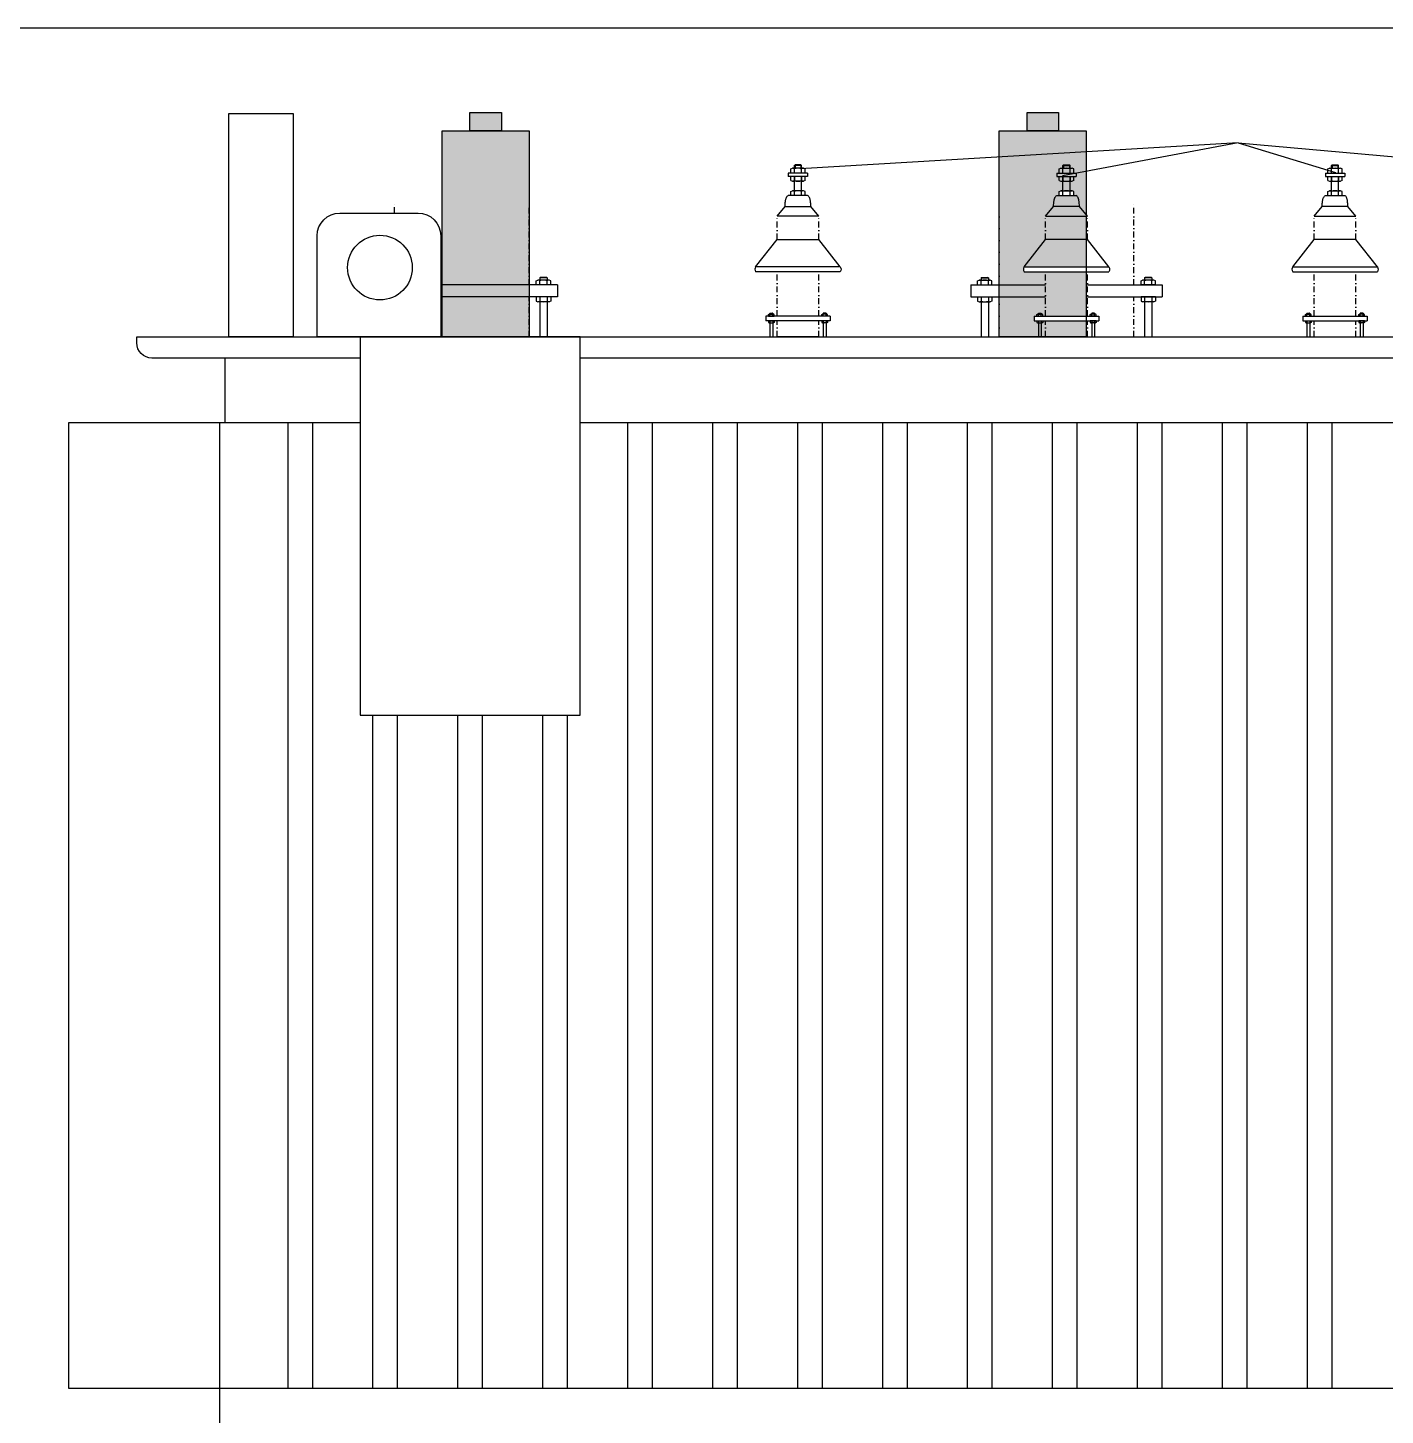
# Model space of a CAD drawing. Header units: inches. Extents: x -246336 to 136055, y -106871 to 69513.
# Drawn here: x -211620 to -210464, y -18858 to -17677 of the extents above; entities that cross this region are included whole.
import ezdxf

# ---------------------------------------------------------------- set-up
doc = ezdxf.new("R2010")
doc.units = ezdxf.units.IN
doc.header["$MEASUREMENT"] = 0
doc.linetypes.add('DASHDOTX2', pattern=[2, 1, -0.5, 0, -0.5])
doc.layers.add('XA-TT1', color=7, linetype='Continuous')

msp = doc.modelspace()

# ---------------------------------------------------------------- hatches: boundary and pattern name
h = msp.add_hatch(color=256)
h.paths.add_polyline_path([(-211193.232, -17764.869), (-211267.214, -17764.869), (-211267.214, -17895.93), (-211193.232, -17895.93)])
h.paths.add_polyline_path([(-211216.689, -17749.131), (-211243.532, -17749.131), (-211243.532, -17764.869), (-211216.689, -17764.869)])
h.paths.add_polyline_path([(-211193.232, -17895.93), (-211267.214, -17895.93), (-211267.214, -17906.226), (-211193.232, -17906.226)])
h.paths.add_polyline_path([(-211193.232, -17906.226), (-211267.214, -17906.226), (-211267.214, -17940.1), (-211193.232, -17940.1)])
h.paths.add_polyline_path([(-210742.424, -17749.131), (-210769.267, -17749.131), (-210769.267, -17764.869), (-210742.424, -17764.869)])
h.paths.add_polyline_path([(-210718.98, -17764.869), (-210792.962, -17764.869), (-210792.962, -17787.155), (-210718.98, -17782.727)])
h.paths.add_polyline_path([(-210743.887, -17800.738), (-210741.851, -17800.738), (-210741.851, -17797.281), (-210740.435, -17796.679, -0.02816861), (-210740.179, -17796.679), (-210738.762, -17796.679), (-210738.762, -17794.438), (-210738.169, -17793.844), (-210733.176, -17793.844), (-210732.582, -17794.438), (-210732.585, -17794.438), (-210732.585, -17796.679), (-210731.166, -17796.679, -0.02816861), (-210730.91, -17796.679), (-210729.493, -17797.281), (-210729.493, -17800.738), (-210727.457, -17800.738), (-210727.457, -17801.066), (-210718.98, -17799.462), (-210718.98, -17782.727), (-210792.962, -17787.155), (-210792.962, -17895.93), (-210753.44, -17895.93), (-210753.44, -17884.699), (-210771.708, -17884.699, -0.31358049), (-210771.708, -17880.58), (-210753.44, -17857.218), (-210753.44, -17837.447), (-210746.7, -17829.097), (-210746.602, -17827.847), (-210746.512, -17826.778), (-210746.425, -17825.869), (-210746.34, -17825.096), (-210746.254, -17824.436), (-210746.164, -17823.866), (-210746.067, -17823.363), (-210745.961, -17822.903), (-210745.842, -17822.469), (-210745.701, -17822.054), (-210745.53, -17821.658), (-210745.319, -17821.281), (-210745.059, -17820.921), (-210744.739, -17820.578), (-210744.352, -17820.25), (-210743.887, -17819.937), (-210741.851, -17819.937), (-210741.851, -17816.479), (-210740.435, -17815.878, -0.0281686), (-210740.179, -17815.878), (-210738.762, -17815.878), (-210738.762, -17807.812), (-210740.179, -17807.812, -0.02816861), (-210740.435, -17807.812), (-210741.851, -17807.211), (-210741.851, -17803.754), (-210743.887, -17803.754)])
h.paths.add_polyline_path([(-210718.98, -17799.462), (-210727.457, -17801.066), (-210727.457, -17803.754), (-210729.493, -17803.754), (-210729.493, -17807.211), (-210730.91, -17807.812, -0.02816861), (-210731.166, -17807.812), (-210732.585, -17807.812), (-210732.585, -17815.878), (-210731.166, -17815.878, -0.0281686), (-210730.91, -17815.878), (-210729.493, -17816.479), (-210729.493, -17819.937), (-210727.457, -17819.937), (-210726.993, -17820.25), (-210726.605, -17820.578), (-210726.286, -17820.921), (-210726.025, -17821.281), (-210725.814, -17821.658), (-210725.643, -17822.054), (-210725.503, -17822.469), (-210725.384, -17822.903), (-210725.278, -17823.363), (-210725.181, -17823.866), (-210725.091, -17824.436), (-210725.004, -17825.096), (-210724.919, -17825.869), (-210724.833, -17826.778), (-210724.742, -17827.847), (-210724.644, -17829.097), (-210718.98, -17836.115)], flags=17)
h.paths.add_polyline_path([(-210725.091, -17824.436), (-210725.181, -17823.866), (-210725.278, -17823.363), (-210725.384, -17822.903), (-210725.503, -17822.469), (-210725.643, -17822.054), (-210725.814, -17821.658), (-210726.025, -17821.281), (-210726.286, -17820.921), (-210726.605, -17820.578), (-210726.993, -17820.25), (-210727.457, -17819.937), (-210743.887, -17819.937), (-210744.352, -17820.25), (-210744.739, -17820.578), (-210745.059, -17820.921), (-210745.319, -17821.281), (-210745.53, -17821.658), (-210745.701, -17822.054), (-210745.842, -17822.469), (-210745.961, -17822.903), (-210746.067, -17823.363), (-210746.164, -17823.866), (-210746.254, -17824.436), (-210746.34, -17825.096), (-210746.425, -17825.869), (-210746.512, -17826.778), (-210746.602, -17827.847), (-210746.7, -17829.097), (-210724.644, -17829.097), (-210724.742, -17827.847), (-210724.833, -17826.778), (-210724.919, -17825.869), (-210725.004, -17825.096)], flags=17)
h.paths.add_polyline_path([(-210732.585, -17807.812), (-210735.672, -17807.812, -0.00008102), (-210735.675, -17807.812), (-210738.762, -17807.812), (-210738.762, -17815.878), (-210735.675, -17815.878, -0.00008102), (-210735.672, -17815.878), (-210732.585, -17815.878)], flags=17)
h.paths.add_polyline_path([(-210738.762, -17803.754), (-210741.851, -17803.754), (-210741.851, -17807.211), (-210740.435, -17807.812), (-210740.179, -17807.812, 0.17433797), (-210738.762, -17807.211)], flags=17)
h.paths.add_polyline_path([(-210732.585, -17803.754), (-210738.762, -17803.754), (-210738.762, -17807.211, 0.09640558), (-210735.675, -17807.812), (-210735.672, -17807.812, 0.09640558), (-210732.585, -17807.211)], flags=17)
h.paths.add_polyline_path([(-210729.493, -17803.754), (-210732.585, -17803.754), (-210732.585, -17807.209, 0.17475024), (-210731.166, -17807.812), (-210730.91, -17807.812), (-210729.493, -17807.211)], flags=17)
h.paths.add_polyline_path([(-210727.457, -17800.738), (-210743.887, -17800.738), (-210743.887, -17803.754), (-210727.457, -17803.754)], flags=17)
h.paths.add_polyline_path([(-210738.762, -17797.281, 0.17433797), (-210740.179, -17796.679), (-210740.435, -17796.679), (-210741.851, -17797.281), (-210741.851, -17800.738), (-210738.762, -17800.738)], flags=17)
h.paths.add_polyline_path([(-210732.585, -17797.281, 0.09640558), (-210735.672, -17796.679), (-210735.675, -17796.679, 0.09640558), (-210738.762, -17797.281), (-210738.762, -17800.738), (-210732.585, -17800.738)], flags=17)
h.paths.add_polyline_path([(-210729.493, -17797.281), (-210730.91, -17796.679), (-210731.166, -17796.679, 0.17475024), (-210732.585, -17797.283), (-210732.585, -17800.738), (-210729.493, -17800.738)], flags=17)
h.paths.add_polyline_path([(-210733.176, -17794.438), (-210738.169, -17794.438), (-210738.169, -17796.679), (-210735.675, -17796.679, -0.00008102), (-210735.672, -17796.679), (-210733.176, -17796.679)], flags=16)
h.paths.add_polyline_path([(-210718.98, -17837.447), (-210753.44, -17837.447), (-210753.44, -17857.218), (-210718.98, -17857.218)], flags=17)
h.paths.add_polyline_path([(-210724.644, -17829.097), (-210746.7, -17829.097), (-210753.44, -17837.447), (-210718.98, -17837.447), (-210718.98, -17836.115)], flags=17)
h.paths.add_polyline_path([(-210718.98, -17857.218), (-210753.44, -17857.218), (-210771.708, -17880.58), (-210718.98, -17880.58)], flags=17)
h.paths.add_polyline_path([(-210718.98, -17884.699), (-210753.44, -17884.699), (-210753.44, -17922.432), (-210718.98, -17922.432)])
h.paths.add_polyline_path([(-210753.44, -17895.93), (-210792.962, -17895.93), (-210792.962, -17906.226), (-210753.44, -17906.226)])
h.paths.add_polyline_path([(-210753.44, -17906.226), (-210792.962, -17906.226), (-210792.962, -17940.1), (-210759.602, -17940.1), (-210759.602, -17928.174), (-210760.168, -17928.174, -0.02816861), (-210760.271, -17928.174), (-210760.837, -17927.933), (-210760.837, -17926.55), (-210763.128, -17926.55), (-210763.128, -17922.432), (-210760.837, -17922.432), (-210760.837, -17921.049), (-210760.271, -17920.808, -0.0281686), (-210760.168, -17920.808), (-210759.602, -17920.808), (-210759.602, -17919.898), (-210757.13, -17919.898), (-210757.13, -17920.808), (-210756.563, -17920.808, -0.0281686), (-210756.461, -17920.808), (-210755.894, -17921.049), (-210755.894, -17922.432), (-210753.44, -17922.432)])
h.paths.add_polyline_path([(-210718.98, -17926.55), (-210753.44, -17926.55), (-210753.44, -17940.1), (-210718.98, -17940.1)])
h.paths.add_polyline_path([(-210753.44, -17926.55), (-210755.894, -17926.55), (-210755.894, -17927.933), (-210756.461, -17928.174, -0.02816861), (-210756.563, -17928.174), (-210757.13, -17928.174), (-210757.13, -17940.1), (-210753.44, -17940.1)], flags=17)
h.paths.add_polyline_path([(-210757.13, -17928.174), (-210758.366, -17928.174, -0.00008106), (-210758.367, -17928.174), (-210759.602, -17928.174), (-210759.602, -17940.1), (-210757.13, -17940.1)])
h.paths.add_polyline_path([(-210757.131, -17926.55), (-210759.602, -17926.55), (-210759.602, -17927.933, 0.09640557), (-210758.367, -17928.174), (-210758.366, -17928.174, 0.09640556), (-210757.131, -17927.933)], flags=17)
h.paths.add_polyline_path([(-210759.602, -17926.55), (-210760.837, -17926.55), (-210760.837, -17927.933), (-210760.271, -17928.174), (-210760.168, -17928.174, 0.17433797), (-210759.602, -17927.933)], flags=17)
h.paths.add_polyline_path([(-210759.602, -17927.933, -0.17433797), (-210760.168, -17928.174), (-210758.367, -17928.174, -0.09640556)], flags=17)
h.paths.add_polyline_path([(-210755.894, -17926.55), (-210757.131, -17926.55), (-210757.131, -17927.932, 0.17475024), (-210756.563, -17928.174), (-210756.461, -17928.174), (-210755.894, -17927.933)], flags=17)
h.paths.add_polyline_path([(-210757.131, -17921.049, 0.09640556), (-210758.366, -17920.808), (-210758.367, -17920.808, 0.09640556), (-210759.602, -17921.049), (-210759.602, -17922.432), (-210757.131, -17922.432)], flags=17)
h.paths.add_polyline_path([(-210759.602, -17921.049, 0.17433797), (-210760.168, -17920.808), (-210760.271, -17920.808), (-210760.837, -17921.049), (-210760.837, -17922.432), (-210759.602, -17922.432)], flags=17)
h.paths.add_polyline_path([(-210758.367, -17920.808), (-210760.168, -17920.808, -0.17433797), (-210759.602, -17921.049, -0.09640556)], flags=17)
h.paths.add_polyline_path([(-210755.894, -17921.049), (-210756.461, -17920.808), (-210756.563, -17920.808, 0.17475024), (-210757.131, -17921.05), (-210757.131, -17922.432), (-210755.894, -17922.432)], flags=17)
h.paths.add_polyline_path([(-210756.563, -17920.808), (-210758.366, -17920.808, -0.09646695), (-210757.13, -17921.049, -0.17446333)], flags=17)
h.paths.add_polyline_path([(-210757.13, -17920.045), (-210759.602, -17920.045), (-210759.602, -17920.808), (-210758.367, -17920.808, -0.00008106), (-210758.366, -17920.808), (-210757.13, -17920.808)], flags=17)

# ---------------------------------------------------------------- linework, layer by layer
at = {"color": 3}
msp.add_line((-211933.257, -17677.129), (-210163.533, -17677.129), dxfattribs=at)
for p, q in [((-210956.058, -17800.738), (-210972.488, -17800.738)), ((-210972.488, -17800.738), (-210972.488, -17803.754)), ((-210956.058, -17803.754), (-210972.488, -17803.754)), ((-210970.452, -17797.281), (-210969.036, -17796.679)), ((-210970.452, -17800.738), (-210970.452, -17797.281)), ((-210970.452, -17807.211), (-210970.452, -17803.754)), ((-210959.511, -17796.679), (-210969.036, -17796.679)), ((-210967.363, -17794.438), (-210966.77, -17793.844)), ((-210961.183, -17794.438), (-210967.361, -17794.438)), ((-210967.361, -17796.679), (-210967.361, -17794.438)), ((-210967.361, -17800.738), (-210967.361, -17797.281)), ((-210967.361, -17800.738), (-210967.361, -17797.281)), ((-210967.361, -17803.754), (-210967.361, -17807.211)), ((-210967.361, -17807.211), (-210967.361, -17803.754)), ((-210961.777, -17793.844), (-210966.77, -17793.844)), ((-210966.77, -17793.844), (-210966.77, -17796.679)), ((-210961.183, -17794.438), (-210961.777, -17793.844)), ((-210961.777, -17793.844), (-210961.777, -17796.679)), ((-210961.183, -17796.679), (-210961.183, -17794.438)), ((-210961.183, -17800.738), (-210961.183, -17797.281)), ((-210961.183, -17800.738), (-210961.183, -17797.281)), ((-210961.183, -17803.754), (-210961.183, -17807.211)), ((-210961.183, -17807.211), (-210961.183, -17803.754)), ((-210958.094, -17797.281), (-210959.511, -17796.679)), ((-210958.094, -17800.738), (-210958.094, -17797.281)), ((-210958.094, -17807.211), (-210958.094, -17803.754)), ((-210956.058, -17800.738), (-210956.058, -17803.754)), ((-210743.887, -17800.738), (-210727.457, -17800.738)), ((-210743.887, -17800.738), (-210743.887, -17803.754)), ((-210743.887, -17803.754), (-210727.457, -17803.754)), ((-210741.851, -17797.281), (-210740.435, -17796.679)), ((-210741.851, -17800.738), (-210741.851, -17797.281)), ((-210741.851, -17807.211), (-210741.851, -17803.754)), ((-210740.435, -17796.679), (-210730.91, -17796.679)), ((-210738.762, -17794.438), (-210738.169, -17793.844)), ((-210738.762, -17794.438), (-210732.585, -17794.438)), ((-210738.762, -17796.679), (-210738.762, -17794.438)), ((-210738.762, -17800.738), (-210738.762, -17797.281)), ((-210738.762, -17800.738), (-210738.762, -17797.281)), ((-210738.762, -17803.754), (-210738.762, -17807.211)), ((-210738.762, -17807.211), (-210738.762, -17803.754)), ((-210738.169, -17793.844), (-210733.176, -17793.844)), ((-210738.169, -17793.844), (-210738.169, -17796.679)), ((-210732.582, -17794.438), (-210733.176, -17793.844)), ((-210733.176, -17793.844), (-210733.176, -17796.679)), ((-210732.585, -17796.679), (-210732.585, -17794.438)), ((-210732.585, -17800.738), (-210732.585, -17797.281)), ((-210732.585, -17800.738), (-210732.585, -17797.281)), ((-210732.585, -17803.754), (-210732.585, -17807.211)), ((-210732.585, -17807.211), (-210732.585, -17803.754)), ((-210729.493, -17797.281), (-210730.91, -17796.679)), ((-210729.493, -17800.738), (-210729.493, -17797.281)), ((-210729.493, -17807.211), (-210729.493, -17803.754)), ((-210727.457, -17800.738), (-210727.457, -17803.754)), ((-210515.286, -17800.738), (-210515.286, -17803.754)), ((-210515.286, -17800.738), (-210498.857, -17800.738)), ((-210515.286, -17803.754), (-210498.857, -17803.754)), ((-210513.25, -17797.281), (-210511.834, -17796.679)), ((-210513.25, -17800.738), (-210513.25, -17797.281)), ((-210513.25, -17807.211), (-210513.25, -17803.754)), ((-210511.834, -17796.679), (-210502.309, -17796.679)), ((-210510.162, -17794.438), (-210509.568, -17793.844)), ((-210510.162, -17794.438), (-210503.984, -17794.438)), ((-210510.162, -17796.679), (-210510.162, -17794.438)), ((-210510.162, -17800.738), (-210510.162, -17797.281)), ((-210510.162, -17800.738), (-210510.162, -17797.281)), ((-210510.162, -17807.211), (-210510.162, -17803.754)), ((-210510.162, -17803.754), (-210510.162, -17807.211)), ((-210509.568, -17793.844), (-210509.568, -17796.679)), ((-210509.568, -17793.844), (-210504.575, -17793.844)), ((-210503.981, -17794.438), (-210504.575, -17793.844)), ((-210504.575, -17793.844), (-210504.575, -17796.679)), ((-210503.984, -17796.679), (-210503.984, -17794.438)), ((-210503.984, -17800.738), (-210503.984, -17797.281)), ((-210503.984, -17800.738), (-210503.984, -17797.281)), ((-210503.984, -17807.211), (-210503.984, -17803.754)), ((-210503.984, -17803.754), (-210503.984, -17807.211)), ((-210500.893, -17797.281), (-210502.309, -17796.679)), ((-210500.893, -17800.738), (-210500.893, -17797.281)), ((-210500.893, -17807.211), (-210500.893, -17803.754)), ((-210498.857, -17800.738), (-210498.857, -17803.754)), ((-210970.452, -17807.211), (-210969.036, -17807.812)), ((-210970.452, -17816.479), (-210969.036, -17815.878)), ((-210970.452, -17819.937), (-210970.452, -17816.479)), ((-210959.511, -17807.812), (-210969.036, -17807.812)), ((-210959.511, -17815.878), (-210969.036, -17815.878)), ((-210967.361, -17815.878), (-210967.361, -17807.812)), ((-210967.361, -17819.937), (-210967.361, -17816.479)), ((-210961.183, -17815.878), (-210961.183, -17807.812)), ((-210961.183, -17819.937), (-210961.183, -17816.479)), ((-210958.094, -17807.211), (-210959.511, -17807.812)), ((-210958.094, -17816.479), (-210959.511, -17815.878)), ((-210958.094, -17819.937), (-210958.094, -17816.479)), ((-210741.851, -17807.211), (-210740.435, -17807.812)), ((-210741.851, -17816.479), (-210740.435, -17815.878)), ((-210741.851, -17819.937), (-210741.851, -17816.479)), ((-210740.435, -17807.812), (-210730.91, -17807.812)), ((-210740.435, -17815.878), (-210730.91, -17815.878)), ((-210738.762, -17815.878), (-210738.762, -17807.812)), ((-210738.762, -17819.937), (-210738.762, -17816.479)), ((-210732.585, -17815.878), (-210732.585, -17807.812)), ((-210732.585, -17819.937), (-210732.585, -17816.479)), ((-210729.493, -17807.211), (-210730.91, -17807.812)), ((-210729.493, -17816.479), (-210730.91, -17815.878)), ((-210729.493, -17819.937), (-210729.493, -17816.479)), ((-210513.25, -17807.211), (-210511.834, -17807.812)), ((-210513.25, -17816.479), (-210511.834, -17815.878)), ((-210513.25, -17819.937), (-210513.25, -17816.479)), ((-210511.834, -17807.812), (-210502.309, -17807.812)), ((-210511.834, -17815.878), (-210502.309, -17815.878)), ((-210510.162, -17815.878), (-210510.162, -17807.812)), ((-210510.162, -17819.937), (-210510.162, -17816.479)), ((-210503.984, -17815.878), (-210503.984, -17807.812)), ((-210503.984, -17819.937), (-210503.984, -17816.479)), ((-210500.893, -17807.211), (-210502.309, -17807.812)), ((-210500.893, -17816.479), (-210502.309, -17815.878)), ((-210500.893, -17819.937), (-210500.893, -17816.479)), ((-210956.058, -17819.937), (-210972.488, -17819.937)), ((-210743.887, -17819.937), (-210727.457, -17819.937)), ((-210515.286, -17819.937), (-210498.857, -17819.937)), ((-210982.041, -17837.447), (-210975.301, -17829.097)), ((-210946.505, -17837.447), (-210982.041, -17837.447)), ((-210975.301, -17829.097), (-210953.245, -17829.097)), ((-210946.505, -17837.447), (-210953.245, -17829.097)), ((-210753.44, -17837.447), (-210746.7, -17829.097)), ((-210753.44, -17837.447), (-210717.904, -17837.447)), ((-210724.644, -17829.097), (-210746.7, -17829.097)), ((-210717.904, -17837.447), (-210724.644, -17829.097)), ((-210524.839, -17837.447), (-210518.099, -17829.097)), ((-210524.839, -17837.447), (-210489.303, -17837.447)), ((-210496.044, -17829.097), (-210518.099, -17829.097)), ((-210489.303, -17837.447), (-210496.044, -17829.097)), ((-211000.309, -17880.58), (-210982.041, -17857.218)), ((-210982.041, -17857.218), (-210946.505, -17857.218)), ((-210928.237, -17880.58), (-210946.505, -17857.218)), ((-210771.708, -17880.58), (-210753.44, -17857.218)), ((-210717.904, -17857.218), (-210753.44, -17857.218)), ((-210699.636, -17880.58), (-210717.904, -17857.218)), ((-210543.107, -17880.58), (-210524.839, -17857.218)), ((-210489.303, -17857.218), (-210524.839, -17857.218)), ((-210471.035, -17880.58), (-210489.303, -17857.218)), ((-210928.237, -17880.58), (-211000.309, -17880.58)), ((-210928.237, -17884.699), (-211000.309, -17884.699)), ((-210771.708, -17880.58), (-210699.636, -17880.58)), ((-210771.708, -17884.699), (-210699.636, -17884.699)), ((-210543.107, -17880.58), (-210471.035, -17880.58)), ((-210543.107, -17884.699), (-210471.035, -17884.699)), ((-211169.012, -17895.93), (-211268.386, -17895.93)), ((-211187.097, -17892.473), (-211185.68, -17891.871)), ((-211187.097, -17895.93), (-211187.097, -17892.473)), ((-211174.739, -17895.93), (-211187.097, -17895.93)), ((-211176.155, -17891.871), (-211185.68, -17891.871)), ((-211184.008, -17889.962), (-211183.641, -17889.595)), ((-211177.828, -17889.962), (-211184.008, -17889.962)), ((-211184.008, -17889.962), (-211184.008, -17891.871)), ((-211184.005, -17895.93), (-211184.005, -17892.473)), ((-211178.195, -17889.595), (-211183.641, -17889.595)), ((-211177.828, -17889.962), (-211178.195, -17889.595)), ((-211177.828, -17889.962), (-211177.828, -17891.871)), ((-211177.828, -17895.93), (-211177.828, -17892.473)), ((-211174.739, -17892.473), (-211176.155, -17891.871)), ((-211174.739, -17895.93), (-211174.739, -17892.473)), ((-211169.012, -17895.93), (-211169.012, -17906.226)), ((-210817.182, -17895.93), (-210753.44, -17895.93)), ((-210817.182, -17895.93), (-210817.182, -17906.226)), ((-210811.455, -17892.473), (-210810.039, -17891.871)), ((-210811.455, -17895.93), (-210811.455, -17892.473)), ((-210811.455, -17895.93), (-210799.097, -17895.93)), ((-210810.039, -17891.871), (-210800.514, -17891.871)), ((-210808.366, -17889.962), (-210807.999, -17889.595)), ((-210808.366, -17889.962), (-210808.366, -17891.871)), ((-210808.366, -17889.962), (-210802.186, -17889.962)), ((-210808.366, -17895.93), (-210808.366, -17892.473)), ((-210807.999, -17889.595), (-210802.553, -17889.595)), ((-210802.186, -17889.962), (-210802.553, -17889.595)), ((-210802.189, -17895.93), (-210802.189, -17892.473)), ((-210802.186, -17889.962), (-210802.186, -17891.871)), ((-210799.097, -17892.473), (-210800.514, -17891.871)), ((-210799.097, -17895.93), (-210799.097, -17892.473)), ((-210717.904, -17895.93), (-210654.162, -17895.93)), ((-210672.247, -17892.473), (-210670.831, -17891.871)), ((-210672.247, -17895.93), (-210672.247, -17892.473)), ((-210659.889, -17895.93), (-210672.247, -17895.93)), ((-210661.306, -17891.871), (-210670.831, -17891.871)), ((-210669.158, -17889.962), (-210668.791, -17889.595)), ((-210669.158, -17889.962), (-210669.158, -17891.871)), ((-210662.978, -17889.962), (-210669.158, -17889.962)), ((-210669.156, -17895.93), (-210669.156, -17892.473)), ((-210663.346, -17889.595), (-210668.791, -17889.595)), ((-210662.978, -17889.962), (-210663.346, -17889.595)), ((-210662.978, -17889.962), (-210662.978, -17891.871)), ((-210662.978, -17895.93), (-210662.978, -17892.473)), ((-210659.889, -17892.473), (-210661.306, -17891.871)), ((-210659.889, -17895.93), (-210659.889, -17892.473)), ((-210654.162, -17895.93), (-210654.162, -17906.226)), ((-210654.162, -17895.93), (-210654.162, -17906.226)), ((-211169.012, -17906.226), (-211268.386, -17906.226)), ((-211187.097, -17906.226), (-211187.097, -17909.683)), ((-211174.739, -17906.226), (-211187.097, -17906.226)), ((-211187.097, -17909.683), (-211185.68, -17910.285)), ((-211176.155, -17910.285), (-211185.68, -17910.285)), ((-211184.008, -17910.285), (-211184.008, -17940.1)), ((-211184.005, -17906.226), (-211184.005, -17909.683)), ((-211177.828, -17906.226), (-211177.828, -17909.683)), ((-211177.828, -17906.226), (-211177.828, -17909.683)), ((-211177.828, -17910.285), (-211177.828, -17940.1)), ((-211174.739, -17909.683), (-211176.155, -17910.285)), ((-211174.739, -17906.226), (-211174.739, -17909.683)), ((-210817.182, -17906.226), (-210753.44, -17906.226)), ((-210811.455, -17906.226), (-210799.097, -17906.226)), ((-210811.455, -17906.226), (-210811.455, -17909.683)), ((-210811.455, -17909.683), (-210810.039, -17910.285)), ((-210810.039, -17910.285), (-210800.514, -17910.285)), ((-210808.366, -17906.226), (-210808.366, -17909.683)), ((-210808.366, -17906.226), (-210808.366, -17909.683)), ((-210808.366, -17910.285), (-210808.366, -17940.1)), ((-210802.189, -17906.226), (-210802.189, -17909.683)), ((-210802.186, -17910.285), (-210802.186, -17940.1)), ((-210799.097, -17909.683), (-210800.514, -17910.285)), ((-210799.097, -17906.226), (-210799.097, -17909.683)), ((-210717.904, -17906.226), (-210654.162, -17906.226)), ((-210672.247, -17906.226), (-210672.247, -17909.683)), ((-210659.889, -17906.226), (-210672.247, -17906.226)), ((-210672.247, -17909.683), (-210670.831, -17910.285)), ((-210661.306, -17910.285), (-210670.831, -17910.285)), ((-210669.158, -17910.285), (-210669.158, -17940.1)), ((-210669.156, -17906.226), (-210669.156, -17909.683)), ((-210662.978, -17906.226), (-210662.978, -17909.683)), ((-210662.978, -17906.226), (-210662.978, -17909.683)), ((-210662.978, -17910.285), (-210662.978, -17940.1)), ((-210659.889, -17909.683), (-210661.306, -17910.285)), ((-210659.889, -17906.226), (-210659.889, -17909.683)), ((-210936.817, -17922.432), (-210991.729, -17922.432)), ((-210991.729, -17922.432), (-210991.729, -17926.55)), ((-210991.729, -17922.432), (-210991.729, -17926.55)), ((-210989.438, -17921.049), (-210988.872, -17920.808)), ((-210989.438, -17922.432), (-210989.438, -17921.049)), ((-210989.438, -17922.432), (-210984.495, -17922.432)), ((-210988.872, -17920.808), (-210985.062, -17920.808)), ((-210988.203, -17920.045), (-210988.056, -17919.898)), ((-210988.203, -17920.045), (-210985.731, -17920.045)), ((-210988.203, -17920.045), (-210988.203, -17920.808)), ((-210988.203, -17922.432), (-210988.203, -17921.049)), ((-210988.056, -17919.898), (-210985.878, -17919.898)), ((-210985.731, -17920.045), (-210985.878, -17919.898)), ((-210985.732, -17922.432), (-210985.732, -17921.049)), ((-210985.731, -17920.045), (-210985.731, -17920.808)), ((-210984.495, -17921.049), (-210985.062, -17920.808)), ((-210984.495, -17922.432), (-210984.495, -17921.049)), ((-210944.051, -17921.049), (-210943.485, -17920.808)), ((-210944.051, -17922.432), (-210944.051, -17921.049)), ((-210939.108, -17922.432), (-210944.051, -17922.432)), ((-210939.674, -17920.808), (-210943.485, -17920.808)), ((-210942.816, -17920.045), (-210942.669, -17919.898)), ((-210940.343, -17920.045), (-210942.816, -17920.045)), ((-210942.816, -17920.045), (-210942.816, -17920.808)), ((-210942.814, -17922.432), (-210942.814, -17921.049)), ((-210940.49, -17919.898), (-210942.669, -17919.898)), ((-210940.343, -17920.045), (-210940.49, -17919.898)), ((-210940.343, -17920.045), (-210940.343, -17920.808)), ((-210940.343, -17922.432), (-210940.343, -17921.049)), ((-210939.108, -17921.049), (-210939.674, -17920.808)), ((-210939.108, -17922.432), (-210939.108, -17921.049)), ((-210936.817, -17922.432), (-210936.817, -17926.55)), ((-210763.128, -17922.432), (-210708.216, -17922.432)), ((-210763.128, -17922.432), (-210763.128, -17926.55)), ((-210760.837, -17921.049), (-210760.271, -17920.808)), ((-210760.837, -17922.432), (-210760.837, -17921.049)), ((-210760.837, -17922.432), (-210755.894, -17922.432)), ((-210760.271, -17920.808), (-210756.461, -17920.808)), ((-210759.602, -17920.045), (-210759.455, -17919.898)), ((-210759.602, -17920.045), (-210759.602, -17920.808)), ((-210759.602, -17920.045), (-210757.13, -17920.045)), ((-210759.602, -17922.432), (-210759.602, -17921.049)), ((-210759.455, -17919.898), (-210757.277, -17919.898)), ((-210757.13, -17920.045), (-210757.277, -17919.898)), ((-210757.131, -17922.432), (-210757.131, -17921.049)), ((-210757.13, -17920.045), (-210757.13, -17920.808)), ((-210755.894, -17921.049), (-210756.461, -17920.808)), ((-210755.894, -17922.432), (-210755.894, -17921.049)), ((-210715.45, -17921.049), (-210714.884, -17920.808)), ((-210715.45, -17922.432), (-210715.45, -17921.049)), ((-210710.507, -17922.432), (-210715.45, -17922.432)), ((-210711.074, -17920.808), (-210714.884, -17920.808)), ((-210714.215, -17920.045), (-210714.068, -17919.898)), ((-210711.743, -17920.045), (-210714.215, -17920.045)), ((-210714.215, -17920.045), (-210714.215, -17920.808)), ((-210714.214, -17922.432), (-210714.214, -17921.049)), ((-210711.89, -17919.898), (-210714.068, -17919.898)), ((-210711.743, -17920.045), (-210711.89, -17919.898)), ((-210711.743, -17920.045), (-210711.743, -17920.808)), ((-210711.743, -17922.432), (-210711.743, -17921.049)), ((-210710.507, -17921.049), (-210711.074, -17920.808)), ((-210710.507, -17922.432), (-210710.507, -17921.049)), ((-210708.216, -17922.432), (-210708.216, -17926.55)), ((-210708.216, -17922.432), (-210708.216, -17926.55)), ((-210534.528, -17922.432), (-210479.615, -17922.432)), ((-210534.528, -17922.432), (-210534.528, -17926.55)), ((-210532.237, -17921.049), (-210531.67, -17920.808)), ((-210532.237, -17922.432), (-210532.237, -17921.049)), ((-210532.237, -17922.432), (-210527.293, -17922.432)), ((-210531.67, -17920.808), (-210527.86, -17920.808)), ((-210531.001, -17920.045), (-210530.854, -17919.898)), ((-210531.001, -17920.045), (-210528.529, -17920.045)), ((-210531.001, -17920.045), (-210531.001, -17920.808)), ((-210531.001, -17922.432), (-210531.001, -17921.049)), ((-210530.854, -17919.898), (-210528.676, -17919.898)), ((-210528.529, -17920.045), (-210528.676, -17919.898)), ((-210528.53, -17922.432), (-210528.53, -17921.049)), ((-210528.529, -17920.045), (-210528.529, -17920.808)), ((-210527.293, -17921.049), (-210527.86, -17920.808)), ((-210527.293, -17922.432), (-210527.293, -17921.049)), ((-210486.849, -17921.049), (-210486.283, -17920.808)), ((-210486.849, -17922.432), (-210486.849, -17921.049)), ((-210481.906, -17922.432), (-210486.849, -17922.432)), ((-210482.473, -17920.808), (-210486.283, -17920.808)), ((-210485.614, -17920.045), (-210485.467, -17919.898)), ((-210485.614, -17920.045), (-210485.614, -17920.808)), ((-210483.142, -17920.045), (-210485.614, -17920.045)), ((-210485.613, -17922.432), (-210485.613, -17921.049)), ((-210483.289, -17919.898), (-210485.467, -17919.898)), ((-210483.142, -17920.045), (-210483.289, -17919.898)), ((-210483.142, -17920.045), (-210483.142, -17920.808)), ((-210483.142, -17922.432), (-210483.142, -17921.049)), ((-210481.906, -17921.049), (-210482.473, -17920.808)), ((-210481.906, -17922.432), (-210481.906, -17921.049)), ((-210479.615, -17922.432), (-210479.615, -17926.55)), ((-210479.615, -17922.432), (-210479.615, -17926.55)), ((-210936.817, -17926.55), (-210991.729, -17926.55)), ((-210989.438, -17926.55), (-210984.495, -17926.55)), ((-210989.438, -17926.55), (-210989.438, -17927.933)), ((-210989.438, -17927.933), (-210988.872, -17928.174)), ((-210988.872, -17928.174), (-210985.062, -17928.174)), ((-210988.203, -17926.55), (-210988.203, -17927.933)), ((-210988.203, -17926.55), (-210988.203, -17927.933)), ((-210988.203, -17928.174), (-210988.203, -17940.1)), ((-210985.732, -17926.55), (-210985.732, -17927.933)), ((-210985.731, -17928.174), (-210985.731, -17940.1)), ((-210984.495, -17927.933), (-210985.062, -17928.174)), ((-210984.495, -17926.55), (-210984.495, -17927.933)), ((-210939.108, -17926.55), (-210944.051, -17926.55)), ((-210944.051, -17926.55), (-210944.051, -17927.933)), ((-210944.051, -17927.933), (-210943.485, -17928.174)), ((-210939.674, -17928.174), (-210943.485, -17928.174)), ((-210942.816, -17928.174), (-210942.816, -17940.1)), ((-210942.814, -17926.55), (-210942.814, -17927.933)), ((-210940.343, -17926.55), (-210940.343, -17927.933)), ((-210940.343, -17926.55), (-210940.343, -17927.933)), ((-210940.343, -17928.174), (-210940.343, -17940.1)), ((-210939.108, -17927.933), (-210939.674, -17928.174)), ((-210939.108, -17926.55), (-210939.108, -17927.933)), ((-210763.128, -17926.55), (-210708.216, -17926.55)), ((-210760.837, -17926.55), (-210760.837, -17927.933)), ((-210760.837, -17926.55), (-210755.894, -17926.55)), ((-210760.837, -17927.933), (-210760.271, -17928.174)), ((-210760.271, -17928.174), (-210756.461, -17928.174)), ((-210759.602, -17926.55), (-210759.602, -17927.933)), ((-210759.602, -17926.55), (-210759.602, -17927.933)), ((-210759.602, -17928.174), (-210759.602, -17940.1)), ((-210757.131, -17926.55), (-210757.131, -17927.933)), ((-210757.13, -17928.174), (-210757.13, -17940.1)), ((-210755.894, -17927.933), (-210756.461, -17928.174)), ((-210755.894, -17926.55), (-210755.894, -17927.933)), ((-210710.507, -17926.55), (-210715.45, -17926.55)), ((-210715.45, -17926.55), (-210715.45, -17927.933)), ((-210715.45, -17927.933), (-210714.884, -17928.174)), ((-210711.074, -17928.174), (-210714.884, -17928.174)), ((-210714.215, -17928.174), (-210714.215, -17940.1)), ((-210714.214, -17926.55), (-210714.214, -17927.933)), ((-210711.743, -17926.55), (-210711.743, -17927.933)), ((-210711.743, -17926.55), (-210711.743, -17927.933)), ((-210711.743, -17928.174), (-210711.743, -17940.1)), ((-210710.507, -17927.933), (-210711.074, -17928.174)), ((-210710.507, -17926.55), (-210710.507, -17927.933)), ((-210534.528, -17926.55), (-210479.615, -17926.55)), ((-210532.237, -17926.55), (-210527.293, -17926.55)), ((-210532.237, -17926.55), (-210532.237, -17927.933)), ((-210532.237, -17927.933), (-210531.67, -17928.174)), ((-210531.67, -17928.174), (-210527.86, -17928.174)), ((-210531.001, -17926.55), (-210531.001, -17927.933)), ((-210531.001, -17926.55), (-210531.001, -17927.933)), ((-210531.001, -17928.174), (-210531.001, -17940.1)), ((-210528.53, -17926.55), (-210528.53, -17927.933)), ((-210528.529, -17928.174), (-210528.529, -17940.1)), ((-210527.293, -17927.933), (-210527.86, -17928.174)), ((-210527.293, -17926.55), (-210527.293, -17927.933)), ((-210486.849, -17926.55), (-210486.849, -17927.933)), ((-210481.906, -17926.55), (-210486.849, -17926.55)), ((-210486.849, -17927.933), (-210486.283, -17928.174)), ((-210482.473, -17928.174), (-210486.283, -17928.174)), ((-210485.614, -17928.174), (-210485.614, -17940.1)), ((-210485.613, -17926.55), (-210485.613, -17927.933)), ((-210483.142, -17926.55), (-210483.142, -17927.933)), ((-210483.142, -17926.55), (-210483.142, -17927.933)), ((-210483.142, -17928.174), (-210483.142, -17940.1)), ((-210481.906, -17927.933), (-210482.473, -17928.174)), ((-210481.906, -17926.55), (-210481.906, -17927.933)), ((-210946.505, -17940.1), (-210982.041, -17940.1)), ((-210753.44, -17940.1), (-210717.904, -17940.1)), ((-210524.839, -17940.1), (-210489.303, -17940.1)), ((-211451.864, -18013.158), (-211451.864, -17958.179)), ((-211456.437, -19092.403), (-211456.437, -18013.158))]:
    msp.add_line(p, q)
at = {"linetype": 'DASHDOTX2', "ltscale": 5}
for p, q in [((-211307.812, -17834.803), (-211307.812, -17826.6)), ((-211193.232, -17895.93), (-211193.232, -17826.6)), ((-210792.962, -17895.93), (-210792.962, -17826.6)), ((-210678.382, -17895.93), (-210678.382, -17826.6)), ((-210982.041, -17857.218), (-210982.041, -17837.447)), ((-210946.505, -17857.218), (-210946.505, -17837.447)), ((-210753.44, -17857.218), (-210753.44, -17837.447)), ((-210717.904, -17857.218), (-210717.904, -17837.447)), ((-210524.839, -17857.218), (-210524.839, -17837.447)), ((-210489.303, -17857.218), (-210489.303, -17837.447)), ((-210982.041, -17922.432), (-210982.041, -17884.699)), ((-210946.505, -17922.432), (-210946.505, -17884.699)), ((-210753.44, -17922.432), (-210753.44, -17884.699)), ((-210717.904, -17922.432), (-210717.904, -17884.699)), ((-210524.839, -17922.432), (-210524.839, -17884.699)), ((-210489.303, -17922.432), (-210489.303, -17884.699)), ((-211193.232, -17940.1), (-211193.232, -17906.226)), ((-210792.962, -17940.1), (-210792.962, -17906.226)), ((-210678.382, -17940.1), (-210678.382, -17906.226)), ((-210982.041, -17940.1), (-210982.041, -17926.55)), ((-210946.505, -17940.1), (-210946.505, -17926.55)), ((-210753.44, -17940.1), (-210753.44, -17926.55)), ((-210717.904, -17940.1), (-210717.904, -17926.55)), ((-210524.839, -17940.1), (-210524.839, -17926.55)), ((-210489.303, -17940.1), (-210489.303, -17926.55))]:
    msp.add_line(p, q, dxfattribs=at)
for points in [[(-211448.702, -17940.1), (-211448.702, -17750.138)], [(-211394.047, -17750.138), (-211394.047, -17940.1), (-211448.702, -17940.1)], [(-210975.301, -17829.097), (-210975.203, -17827.847), (-210975.113, -17826.778), (-210975.026, -17825.869), (-210974.941, -17825.096), (-210974.855, -17824.436), (-210974.765, -17823.866), (-210974.668, -17823.363), (-210974.562, -17822.903), (-210974.443, -17822.469), (-210974.302, -17822.054), (-210974.131, -17821.658), (-210973.92, -17821.281), (-210973.659, -17820.921), (-210973.34, -17820.578), (-210972.953, -17820.25), (-210972.488, -17819.937)], [(-210953.245, -17829.097), (-210953.343, -17827.847), (-210953.434, -17826.778), (-210953.52, -17825.869), (-210953.605, -17825.096), (-210953.691, -17824.436), (-210953.782, -17823.866), (-210953.878, -17823.363), (-210953.984, -17822.903), (-210954.104, -17822.469), (-210954.244, -17822.054), (-210954.415, -17821.658), (-210954.626, -17821.281), (-210954.887, -17820.921), (-210955.206, -17820.578), (-210955.593, -17820.25), (-210956.058, -17819.937)], [(-210746.7, -17829.097), (-210746.602, -17827.847), (-210746.512, -17826.778), (-210746.425, -17825.869), (-210746.34, -17825.096), (-210746.254, -17824.436), (-210746.164, -17823.866), (-210746.067, -17823.363), (-210745.961, -17822.903), (-210745.842, -17822.469), (-210745.701, -17822.054), (-210745.53, -17821.658), (-210745.319, -17821.281), (-210745.059, -17820.921), (-210744.739, -17820.578), (-210744.352, -17820.25), (-210743.887, -17819.937)], [(-210724.644, -17829.097), (-210724.742, -17827.847), (-210724.833, -17826.778), (-210724.919, -17825.869), (-210725.004, -17825.096), (-210725.091, -17824.436), (-210725.181, -17823.866), (-210725.278, -17823.363), (-210725.384, -17822.903), (-210725.503, -17822.469), (-210725.643, -17822.054), (-210725.814, -17821.658), (-210726.025, -17821.281), (-210726.286, -17820.921), (-210726.605, -17820.578), (-210726.993, -17820.25), (-210727.457, -17819.937)], [(-210518.099, -17829.097), (-210518.002, -17827.847), (-210517.911, -17826.778), (-210517.824, -17825.869), (-210517.739, -17825.096), (-210517.653, -17824.436), (-210517.563, -17823.866), (-210517.466, -17823.363), (-210517.36, -17822.903), (-210517.241, -17822.469), (-210517.101, -17822.054), (-210516.929, -17821.658), (-210516.718, -17821.281), (-210516.458, -17820.921), (-210516.138, -17820.578), (-210515.751, -17820.25), (-210515.286, -17819.937)], [(-210496.044, -17829.097), (-210496.141, -17827.847), (-210496.232, -17826.778), (-210496.318, -17825.869), (-210496.404, -17825.096), (-210496.49, -17824.436), (-210496.58, -17823.866), (-210496.677, -17823.363), (-210496.783, -17822.903), (-210496.902, -17822.469), (-210497.042, -17822.054), (-210497.214, -17821.658), (-210497.425, -17821.281), (-210497.685, -17820.921), (-210498.004, -17820.578), (-210498.392, -17820.25), (-210498.857, -17819.937)], [(-211585.092, -18835.003), (-211585.092, -18013.158), (-211336.825, -18013.158)], [(-211149.722, -18013.158), (-209886.252, -18013.158), (-209886.252, -18835.003), (-211585.092, -18835.003)], [(-211326.047, -18835.003), (-211326.047, -18262.217)], [(-211305.348, -18262.217), (-211305.348, -18835.003), (-211326.047, -18835.003)], [(-211253.729, -18835.003), (-211253.729, -18262.217)], [(-211233.03, -18262.217), (-211233.03, -18835.003), (-211253.729, -18835.003)], [(-211181.411, -18835.003), (-211181.411, -18262.217)], [(-211160.712, -18262.217), (-211160.712, -18835.003), (-211181.411, -18835.003)]]:
    msp.add_lwpolyline(points)
for points in [[(-211243.532, -17749.131), (-211216.689, -17749.131), (-211216.689, -17764.869), (-211243.532, -17764.869)], [(-210769.267, -17749.131), (-210742.424, -17749.131), (-210742.424, -17764.869), (-210769.267, -17764.869)], [(-211267.214, -17764.869), (-211193.232, -17764.869), (-211193.232, -17940.1), (-211267.214, -17940.1)], [(-210792.962, -17764.869), (-210718.98, -17764.869), (-210718.98, -17940.1), (-210792.962, -17940.1)], [(-211336.825, -17940.1), (-211336.825, -18262.217), (-211149.722, -18262.217), (-211149.722, -17940.1)], [(-211398.365, -18835.003), (-211398.365, -18013.158), (-211377.666, -18013.158), (-211377.666, -18835.003)], [(-211109.093, -18835.003), (-211109.093, -18013.158), (-211088.394, -18013.158), (-211088.394, -18835.003)], [(-211036.775, -18835.003), (-211036.775, -18013.158), (-211016.076, -18013.158), (-211016.076, -18835.003)], [(-210964.457, -18835.003), (-210964.457, -18013.158), (-210943.758, -18013.158), (-210943.758, -18835.003)], [(-210892.139, -18835.003), (-210892.139, -18013.158), (-210871.44, -18013.158), (-210871.44, -18835.003)], [(-210819.821, -18835.003), (-210819.821, -18013.158), (-210799.122, -18013.158), (-210799.122, -18835.003)], [(-210747.503, -18835.003), (-210747.503, -18013.158), (-210726.805, -18013.158), (-210726.805, -18835.003)], [(-210675.185, -18835.003), (-210675.185, -18013.158), (-210654.487, -18013.158), (-210654.487, -18835.003)], [(-210602.868, -18835.003), (-210602.868, -18013.158), (-210582.169, -18013.158), (-210582.169, -18835.003)], [(-210530.55, -18835.003), (-210530.55, -18013.158), (-210509.851, -18013.158), (-210509.851, -18835.003)]]:
    msp.add_lwpolyline(points, close=True)
msp.add_lwpolyline([(-211373.562, -17940.1), (-211373.562, -17854.108, -0.41421356), (-211354.257, -17834.803), (-211287.691, -17834.803, -0.41421356), (-211268.386, -17854.108), (-211268.386, -17940.1)], format="xyb", close=True)
for points in [[(-211000.309, -17880.58, 0.31358049), (-211000.309, -17884.699, 4.32231778)], [(-210928.237, -17880.58, -0.31358049), (-210928.237, -17884.699, -4.32231778)], [(-210771.708, -17880.58, 0.31358049), (-210771.708, -17884.699, 4.32231778)], [(-210699.636, -17880.58, -0.31358049), (-210699.636, -17884.699, -4.32231778)], [(-210543.107, -17880.58, 0.31358049), (-210543.107, -17884.699, 4.32231778)], [(-210471.035, -17880.58, -0.31358049), (-210471.035, -17884.699, -4.32231778)], [(-211336.825, -17958.179), (-211514.247, -17958.179, -0.41421356), (-211527.117, -17945.309), (-211527.117, -17940.1), (-209944.227, -17940.1), (-209944.227, -17945.309, -0.41421356), (-209957.097, -17958.179), (-211149.722, -17958.179)]]:
    msp.add_lwpolyline(points, format="xyb")
msp.add_circle((-211320.126, -17881.226), 27.524)
for centre, radius, start, end in [((-210968.908, -17798.949), 2.274, 47.21522, 93.227031), ((-210964.272, -17804.912), 8.233, 67.964255, 112.035745), ((-210959.639, -17798.949), 2.274, 86.772969, 132.78478), ((-210740.307, -17798.949), 2.274, 47.21522, 93.227031), ((-210735.674, -17804.912), 8.233, 67.964255, 112.035745), ((-210731.038, -17798.949), 2.274, 86.772969, 132.78478), ((-210511.706, -17798.949), 2.274, 47.21522, 93.227031), ((-210507.073, -17804.912), 8.233, 67.964255, 112.035745), ((-210502.437, -17798.949), 2.274, 86.772969, 132.78478), ((-210968.908, -17805.542), 2.274, 266.772969, 312.78478), ((-210968.908, -17818.148), 2.274, 47.21522, 93.227031), ((-210964.272, -17799.58), 8.233, 247.964255, 292.035745), ((-210964.272, -17824.111), 8.233, 67.964255, 112.035745), ((-210959.639, -17805.542), 2.274, 227.21522, 273.227031), ((-210959.639, -17818.148), 2.274, 86.772969, 132.78478), ((-210740.307, -17805.542), 2.274, 266.772969, 312.78478), ((-210740.307, -17818.148), 2.274, 47.21522, 93.227031), ((-210735.674, -17799.58), 8.233, 247.964255, 292.035745), ((-210735.674, -17824.111), 8.233, 67.964255, 112.035745), ((-210731.038, -17805.542), 2.274, 227.21522, 273.227031), ((-210731.038, -17818.148), 2.274, 86.772969, 132.78478), ((-210511.706, -17805.542), 2.274, 266.772969, 312.78478), ((-210511.706, -17818.148), 2.274, 47.21522, 93.227031), ((-210507.073, -17799.58), 8.233, 247.964255, 292.035745), ((-210507.073, -17824.111), 8.233, 67.964255, 112.035745), ((-210502.437, -17805.542), 2.274, 227.21522, 273.227031), ((-210502.437, -17818.148), 2.274, 86.772969, 132.78478), ((-211185.552, -17894.141), 2.274, 47.21522, 93.227031), ((-211180.917, -17900.104), 8.233, 67.964255, 112.035745), ((-211176.283, -17894.141), 2.274, 86.772969, 132.78478), ((-210809.911, -17894.141), 2.274, 47.21522, 93.227031), ((-210805.278, -17900.104), 8.233, 67.964255, 112.035745), ((-210800.642, -17894.141), 2.274, 86.772969, 132.78478), ((-210670.703, -17894.141), 2.274, 47.21522, 93.227031), ((-210666.067, -17900.104), 8.233, 67.964255, 112.035745), ((-210661.434, -17894.141), 2.274, 86.772969, 132.78478), ((-211185.552, -17908.015), 2.274, 266.772969, 312.78478), ((-211180.917, -17902.052), 8.233, 247.964255, 292.035745), ((-211176.283, -17908.015), 2.274, 227.21522, 273.227031), ((-210809.911, -17908.015), 2.274, 266.772969, 312.78478), ((-210805.278, -17902.052), 8.233, 247.964255, 292.035745), ((-210800.642, -17908.015), 2.274, 227.21522, 273.227031), ((-210670.703, -17908.015), 2.274, 266.772969, 312.78478), ((-210666.067, -17902.052), 8.233, 247.964255, 292.035745), ((-210661.434, -17908.015), 2.274, 227.21522, 273.227031), ((-210988.82, -17921.716), 0.909, 47.21522, 93.227031), ((-210986.967, -17924.101), 3.293, 67.964255, 112.035745), ((-210985.113, -17921.716), 0.909, 86.772969, 132.78478), ((-210943.433, -17921.716), 0.909, 47.21522, 93.227031), ((-210941.579, -17924.101), 3.293, 67.964255, 112.035745), ((-210939.726, -17921.716), 0.909, 86.772969, 132.78478), ((-210760.22, -17921.716), 0.909, 47.21522, 93.227031), ((-210758.366, -17924.101), 3.293, 67.964255, 112.035745), ((-210756.512, -17921.716), 0.909, 86.772969, 132.78478), ((-210714.833, -17921.716), 0.909, 47.21522, 93.227031), ((-210712.978, -17924.101), 3.293, 67.964255, 112.035745), ((-210711.125, -17921.716), 0.909, 86.772969, 132.78478), ((-210531.619, -17921.716), 0.909, 47.21522, 93.227031), ((-210529.766, -17924.101), 3.293, 67.964255, 112.035745), ((-210527.911, -17921.716), 0.909, 86.772969, 132.78478), ((-210486.232, -17921.716), 0.909, 47.21522, 93.227031), ((-210484.377, -17924.101), 3.293, 67.964255, 112.035745), ((-210482.524, -17921.716), 0.909, 86.772969, 132.78478), ((-210988.82, -17927.266), 0.909, 266.772969, 312.78478), ((-210986.967, -17924.881), 3.293, 247.964255, 292.035745), ((-210985.113, -17927.266), 0.909, 227.21522, 273.227031), ((-210943.433, -17927.266), 0.909, 266.772969, 312.78478), ((-210941.579, -17924.881), 3.293, 247.964255, 292.035745), ((-210939.726, -17927.266), 0.909, 227.21522, 273.227031), ((-210760.22, -17927.266), 0.909, 266.772969, 312.78478), ((-210758.366, -17924.881), 3.293, 247.964255, 292.035745), ((-210756.512, -17927.266), 0.909, 227.21522, 273.227031), ((-210714.833, -17927.266), 0.909, 266.772969, 312.78478), ((-210712.978, -17924.881), 3.293, 247.964255, 292.035745), ((-210711.125, -17927.266), 0.909, 227.21522, 273.227031), ((-210531.619, -17927.266), 0.909, 266.772969, 312.78478), ((-210529.766, -17924.881), 3.293, 247.964255, 292.035745), ((-210527.911, -17927.266), 0.909, 227.21522, 273.227031), ((-210486.232, -17927.266), 0.909, 266.772969, 312.78478), ((-210484.377, -17924.881), 3.293, 247.964255, 292.035745), ((-210482.524, -17927.266), 0.909, 227.21522, 273.227031)]:
    msp.add_arc(centre, radius, start, end)
at = {"layer": 'XA-TT1', "flags": 128}
msp.add_lwpolyline([(-211448.702, -17750.138), (-211394.047, -17750.138)], dxfattribs=at)
at = {"layer": 'XA-TT1', "color": 5, "flags": 128}
for points in [[(-210589.497, -17774.976), (-210962.288, -17797.291)], [(-210589.497, -17774.976), (-210738.957, -17803.24)], [(-210589.497, -17774.976), (-210506.693, -17800.266)], [(-210589.497, -17774.976), (-210274.429, -17803.24)]]:
    msp.add_lwpolyline(points, dxfattribs=at)

doc.saveas('drawing.dxf')
